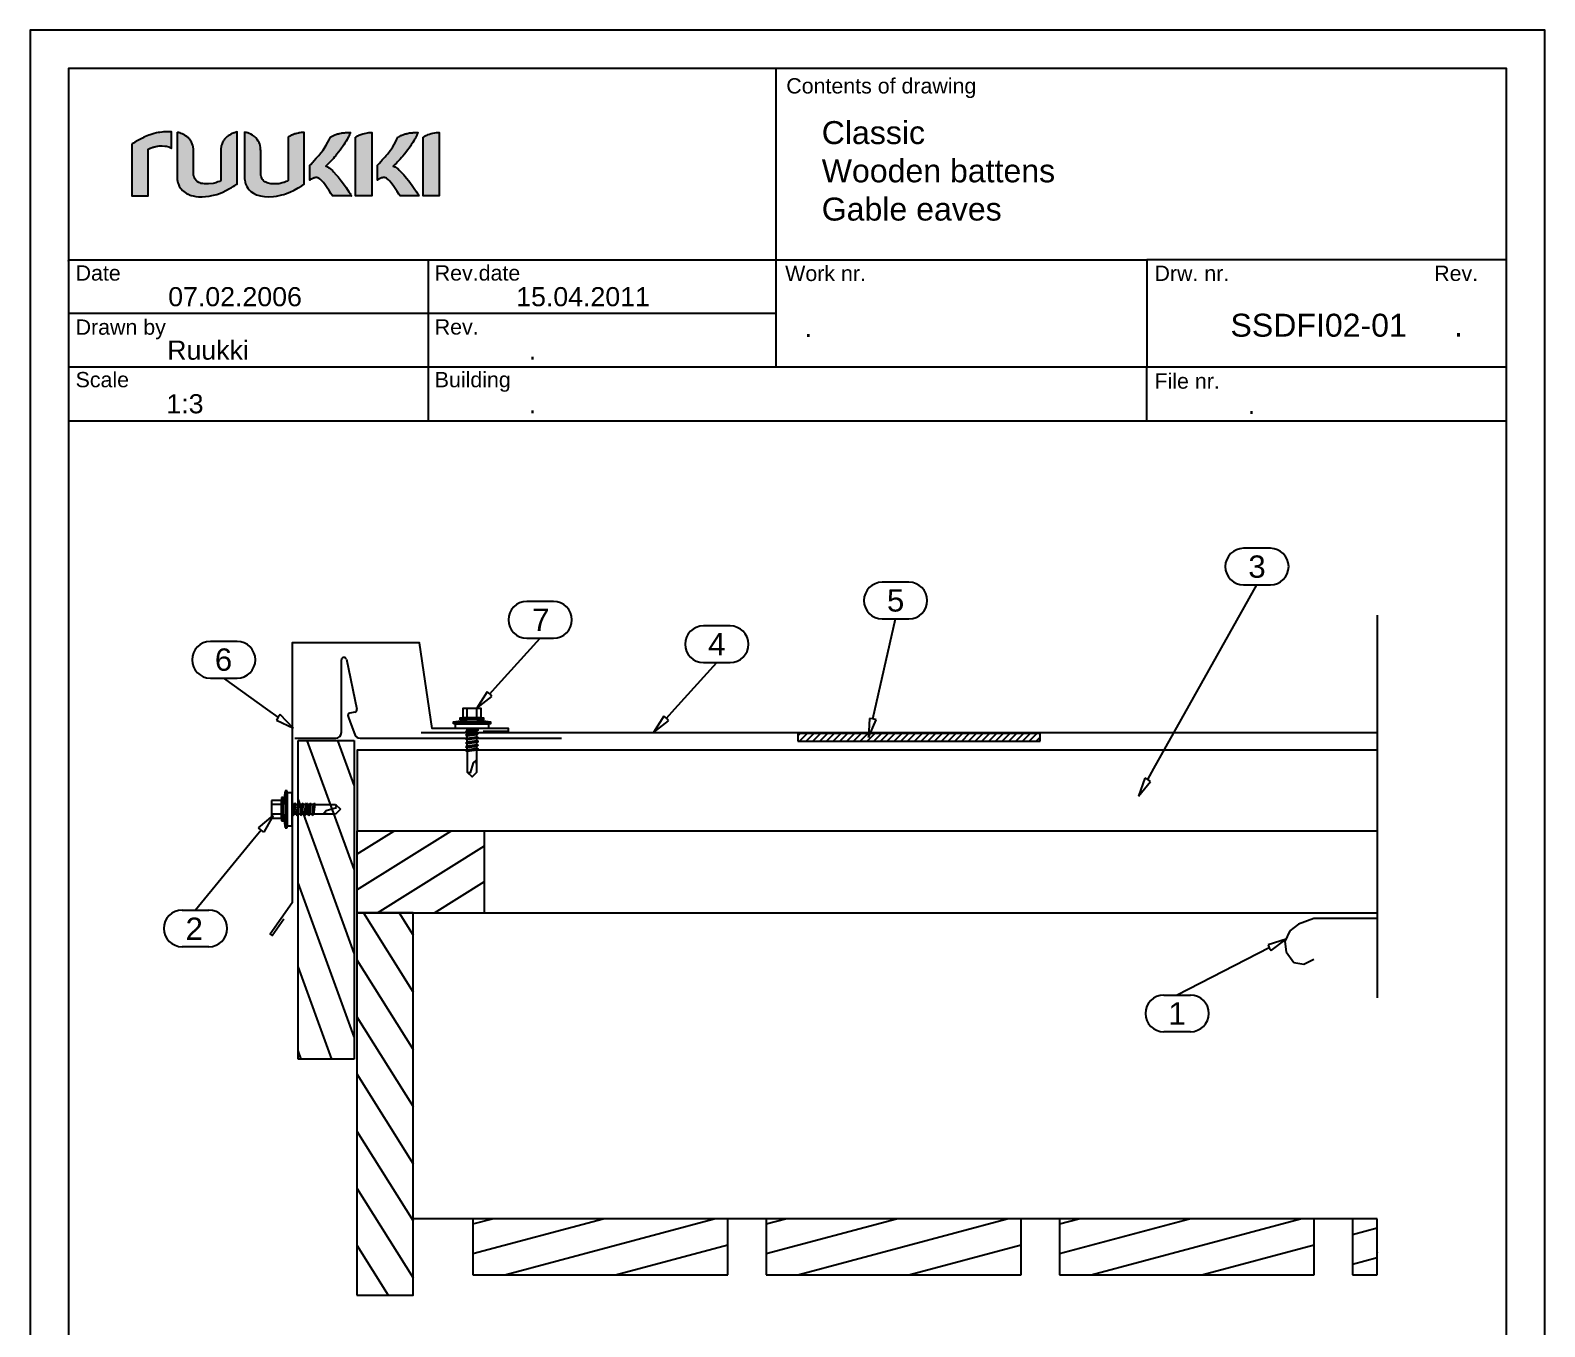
# Model space of a CAD drawing. Extents: x 2509 to 12199, y -2580 to 855.
# Drawn here: x 3232 to 3826, y -509 to 0 of the extents above; entities that cross this region are included whole.
import ezdxf
from ezdxf.enums import TextEntityAlignment as Align

# ---------------------------------------------------------------- set-up
doc = ezdxf.new("R2010")
doc.units = 0
doc.header["$LTSCALE"] = 50
doc.header["$PDSIZE"] = 50
doc.linetypes.add('PKL', pattern=[7, 3, -2, 0, -2])
doc.layers.get('0').update_dxf_attribs({"color": 1, "linetype": 'CONTINUOUS', "plot": 0})
for name, color, linetype in [('CLASSIC', 7, 'CONTINUOUS'), ('DET_RAAMIT', 7, 'CONTINUOUS'), ('RUUKKI', 7, 'CONTINUOUS')]:
    doc.layers.add(name, color=color, linetype=linetype)
doc.styles.add('arial', font='ARIAL.TTF')

# ---------------------------------------------------------------- blocks, each defined once
blk = doc.blocks.new('A$C1F965381')
at = {"layer": 'RUUKKI', "color": 7}
for p, q in [((-6.25, 39.48), (-6.25, 63.94)), ((-4.32, 64.14), (-0.26, 44.56)), ((-3.63, 41.73), (-2.81, 39.48)), ((-1.01, 43.41), (-2.91, 43.02)), ((-6.25, 35.41), (-6.25, 39.48)), ((-2.81, 39.48), (-1.05, 34.64)), ((-24.55, 33.18), (-8.48, 33.18)), ((1.05, 33.18), (80.05, 33.18))]:
    blk.add_line(p, q, dxfattribs=at)
at = {"layer": 'RUUKKI', "color": 1}
blk.add_line((-25, 37.07), (-30.24, 42.44), dxfattribs=at)
at = {"layer": 'RUUKKI', "color": 7}
for centre, radius, start, end in [((-5.27, 63.94), 0.971, 11.7258, 180), ((-2.71, 42.07), 0.971, 101.81119, 200), ((-1.21, 44.36), 0.971, 281.81119, 11.7258), ((-8.48, 35.41), 2.23, 270, 0), ((1.05, 35.41), 2.23, 200, 270)]:
    blk.add_arc(centre, radius, start, end, dxfattribs=at)
blk = doc.blocks.new('A$C703A3AD1')
at = {"layer": 'RUUKKI', "color": 1}
for p, q in [((-227.22, -47.34), (-226.3, -46.42)), ((-132.22, -46.42), (-227.22, -46.42)), ((-227.22, -46.42), (-227.22, -49.42)), ((-226.65, -49.42), (-223.65, -46.42)), ((-224, -49.42), (-221, -46.42)), ((-221.35, -49.42), (-218.35, -46.42)), ((-218.7, -49.42), (-215.7, -46.42)), ((-216.04, -49.42), (-213.04, -46.42)), ((-213.39, -49.42), (-210.39, -46.42)), ((-210.74, -49.42), (-207.74, -46.42)), ((-208.09, -49.42), (-205.09, -46.42)), ((-205.44, -49.42), (-202.44, -46.42)), ((-202.79, -49.42), (-199.79, -46.42)), ((-200.13, -49.42), (-197.13, -46.42)), ((-197.48, -49.42), (-194.48, -46.42)), ((-194.83, -49.42), (-191.83, -46.42)), ((-192.18, -49.42), (-189.18, -46.42)), ((-189.53, -49.42), (-186.53, -46.42)), ((-186.88, -49.42), (-183.88, -46.42)), ((-184.22, -49.42), (-181.22, -46.42)), ((-181.57, -49.42), (-178.57, -46.42)), ((-178.92, -49.42), (-175.92, -46.42)), ((-176.27, -49.42), (-173.27, -46.42)), ((-173.62, -49.42), (-170.62, -46.42)), ((-170.97, -49.42), (-167.97, -46.42)), ((-168.31, -49.42), (-165.31, -46.42)), ((-165.66, -49.42), (-162.66, -46.42)), ((-163.01, -49.42), (-160.01, -46.42)), ((-160.36, -49.42), (-157.36, -46.42)), ((-157.71, -49.42), (-154.71, -46.42)), ((-155.06, -49.42), (-152.06, -46.42)), ((-152.4, -49.42), (-149.4, -46.42)), ((-149.75, -49.42), (-146.75, -46.42)), ((-147.1, -49.42), (-144.1, -46.42)), ((-144.45, -49.42), (-141.45, -46.42)), ((-141.8, -49.42), (-138.8, -46.42)), ((-139.15, -49.42), (-136.15, -46.42)), ((-136.49, -49.42), (-133.49, -46.42)), ((-132.22, -49.42), (-132.22, -46.42)), ((-227.22, -49.42), (-132.22, -49.42)), ((-133.84, -49.42), (-132.22, -47.8))]:
    blk.add_line(p, q, dxfattribs=at)
blk = doc.blocks.new('A$C74763AD8')
at = {"layer": 'RUUKKI', "color": 2}
for p, q in [((-115, 0), (-115, -22)), ((-15, 0), (-115, 0)), ((-15, -22), (-15, 0)), ((-115, -22), (-15, -22))]:
    blk.add_line(p, q, dxfattribs=at)
at = {"layer": 'RUUKKI', "color": 1}
for p, q in [((-115, -2.04), (-107.38, 0)), ((-115, -13.69), (-63.92, 0)), ((-102.56, -22), (-20.45, 0)), ((-59.09, -22), (-15, -10.19)), ((-15.62, -22), (-15, -21.83))]:
    blk.add_line(p, q, dxfattribs=at)
blk = doc.blocks.new('A$C458330FE')
at = {"color": 2}
blk.add_lwpolyline([(0, 0), (22, 0), (22, 150), (0, 150)], close=True, dxfattribs=at)
at = {"layer": 'CLASSIC', "color": 1}
for p, q in [((2.52, 150), (22, 118.82)), ((16.52, 150), (22, 141.23)), ((0, 131.62), (22, 96.41)), ((0, 109.21), (22, 74)), ((0, 86.8), (22, 51.6)), ((0, 64.39), (22, 29.19)), ((0, 41.98), (22, 6.78)), ((0, 19.58), (12.23, 0))]:
    blk.add_line(p, q, dxfattribs=at)
blk = doc.blocks.new('A$C25D55FEC')
at = {"color": 2}
blk.add_lwpolyline([(0, 0), (50, 0), (50, 32), (0, 32)], close=True, dxfattribs=at)
at = {"layer": 'CLASSIC', "color": 1}
for p, q in [((0, 23), (14.41, 32)), ((0, 8.99), (36.82, 32)), ((8.02, 0), (50, 26.23)), ((30.42, 0), (50, 12.23))]:
    blk.add_line(p, q, dxfattribs=at)
blk = doc.blocks.new('A$C7DE65E6B')
at = {"layer": 'RUUKKI', "color": 2}
for p, q in [((9.7, 22), (0, 22)), ((0, 22), (0, 0)), ((0, 0), (9.7, 0))]:
    blk.add_line(p, q, dxfattribs=at)
at = {"layer": 'RUUKKI', "color": 1}
for p, q in [((0, 15.83), (9.7, 18.43)), ((0, 4.19), (9.7, 6.79))]:
    blk.add_line(p, q, dxfattribs=at)
blk = doc.blocks.new('A$C10123917')
at = {"layer": 'RUUKKI', "color": 2}
for p, q in [((-23.09, 130), (-23.09, 255)), ((-23.09, 255), (-1.09, 255)), ((-1.09, 255), (-1.09, 130)), ((-1.09, 130), (-23.09, 130))]:
    blk.add_line(p, q, dxfattribs=at)
at = {"layer": 'RUUKKI', "color": 1}
for p, q in [((-1.09, 204.49), (-19.48, 255)), ((-1.09, 237.38), (-7.51, 255)), ((-1.09, 171.59), (-23.09, 232.04)), ((-1.09, 138.7), (-23.09, 199.14)), ((-9.9, 130), (-23.09, 166.25)), ((-21.87, 130), (-23.09, 133.36))]:
    blk.add_line(p, q, dxfattribs=at)
blk = doc.blocks.new('A$C0F3174F2')
at = {"layer": 'RUUKKI', "color": 1}
for p, q in [((10.67, 27), (3.81, 27)), ((3.81, 27), (3.81, 23.19)), ((5.33, 23.19), (5.33, 27)), ((9.14, 23.19), (9.14, 27)), ((10.67, 23.19), (10.67, 27)), ((5.33, 22.43), (0, 21.67)), ((14.48, 21.67), (0, 21.67)), ((0, 21.67), (0, 20.9)), ((0, 20.9), (14.48, 20.9)), ((13.71, 20.9), (0.76, 20.9)), ((0.76, 20.9), (0.76, 19)), ((0.76, 19), (13.71, 19)), ((11.81, 23.19), (2.67, 23.19)), ((2.67, 23.19), (2.67, 22.43)), ((2.67, 22.43), (11.81, 22.43)), ((3.81, 23.19), (10.67, 23.19)), ((5.33, 18.85), (4.8, 18.54)), ((4.8, 18.54), (5.33, 18.09)), ((5.33, 18.85), (5.33, 19)), ((9.14, 18.31), (5.33, 18.85)), ((5.33, 17.32), (5.33, 18.09)), ((5.33, 18.09), (9.14, 17.55)), ((14.48, 21.67), (9.14, 22.43)), ((9.14, 18.31), (9.14, 19)), ((9.6, 17.86), (9.14, 18.31)), ((9.14, 17.55), (9.6, 17.86)), ((11.81, 22.43), (11.81, 23.19)), ((13.71, 19), (13.71, 20.9)), ((14.48, 20.9), (14.48, 21.67)), ((5.33, 17.32), (4.8, 17.02)), ((4.8, 17.02), (5.33, 16.56)), ((5.33, 15.8), (4.8, 15.5)), ((4.8, 15.5), (5.33, 15.04)), ((5.33, 14.28), (4.8, 13.97)), ((4.8, 13.97), (5.33, 13.51)), ((5.33, 12.75), (4.8, 12.45)), ((4.8, 12.45), (5.33, 11.99)), ((9.14, 16.79), (5.33, 17.32)), ((5.33, 15.8), (5.33, 16.56)), ((5.33, 16.56), (9.14, 16.03)), ((9.14, 15.27), (5.33, 15.8)), ((5.33, 14.28), (5.33, 15.04)), ((5.33, 15.04), (9.14, 14.5)), ((9.14, 13.74), (5.33, 14.28)), ((5.33, 12.75), (5.33, 13.51)), ((5.33, 13.51), (9.14, 12.98)), ((9.14, 12.22), (5.33, 12.75)), ((5.33, 11.23), (5.33, 11.99)), ((5.33, 11.99), (9.14, 11.46)), ((9.14, 16.79), (9.14, 17.55)), ((9.6, 16.33), (9.14, 16.79)), ((9.14, 16.03), (9.6, 16.33)), ((9.14, 15.27), (9.14, 16.03)), ((9.6, 14.81), (9.14, 15.27)), ((9.14, 14.5), (9.6, 14.81)), ((9.14, 13.74), (9.14, 14.5)), ((9.6, 13.29), (9.14, 13.74)), ((9.14, 12.98), (9.6, 13.29)), ((9.14, 12.22), (9.14, 12.98)), ((9.6, 11.76), (9.14, 12.22)), ((5.33, 11.23), (4.8, 10.92)), ((4.8, 10.92), (5.33, 10.47)), ((5.33, 11.23), (5.33, 11.35)), ((9.14, 10.7), (5.33, 11.23)), ((5.33, 10.47), (9.14, 9.93)), ((5.33, 1.9), (5.33, 10.47)), ((5.33, 4.57), (5.71, 6.48)), ((5.71, 6.48), (6.78, 5.56)), ((9.14, 11.46), (9.6, 11.76)), ((9.14, 10.7), (9.14, 11.46)), ((9.14, 10.82), (9.14, 10.7)), ((9.6, 10.24), (9.14, 10.7)), ((9.14, 9.93), (9.6, 10.24)), ((9.14, 9.93), (9.14, 1.9)), ((7.24, 0), (5.33, 1.9)), ((6.78, 5.56), (8, 1.6)), ((9.14, 1.9), (7.24, 0)), ((8, 1.6), (9.05, 1.81))]:
    blk.add_line(p, q, dxfattribs=at)
blk = doc.blocks.new('A$C711058EC')
at = {"layer": 'RUUKKI', "color": 2}
for p, q in [((-24.82, 0.5), (-30.96, -1.73)), ((0, 0.5), (-24.82, 0.5)), ((-34.34, -4.4), (-36.31, -8.49)), ((-30.96, -1.73), (-34.34, -4.4)), ((-36.31, -8.49), (-35.68, -12.58)), ((-35.68, -12.58), (-32.77, -16.74)), ((-32.77, -16.74), (-28.84, -17.45)), ((-28.84, -17.45), (-24.82, -15.41))]:
    blk.add_line(p, q, dxfattribs=at)
blk = doc.blocks.new('ruukki_dwg')
at = {"layer": 'RUUKKI'}
for points in [[(-27.9, 99.7), (-27.9, 57.3), (-14.6, 57.3), (-14.6, 95.4), (-14, 95.7), (-13.7, 95.9), (-13.4, 96), (-13.1, 96.2), (-12.8, 96.3), (-12.5, 96.4), (-12.1, 96.6), (-11.5, 96.8), (-11.1, 96.9), (-10.8, 97), (-10.4, 97.1), (-10.1, 97.2), (-9.8, 97.3), (-9.1, 97.5), (-8.4, 97.6), (-7.4, 97.8), (-6.7, 97.9), (-5.8, 98.1), (-4.9, 98.1), (-3.3, 98.1), (-1.1, 98), (0.3, 97.8), (2.3, 97.3), (3.8, 96.6), (4.2, 96.4), (4.3, 96.4), (4.4, 96.4), (4.4, 96.4), (4.4, 109.6), (4.2, 109.7), (3.9, 109.7), (3.7, 109.7), (2.4, 109.7), (1.3, 109.7), (0.1, 109.7), (-1, 109.6), (-2.1, 109.5), (-3.6, 109.4), (-5.1, 109.2), (-6.5, 109), (-7.8, 108.8), (-9.9, 108.3), (-11.5, 107.8), (-13, 107.3), (-14.2, 106.9), (-15.4, 106.4), (-16.9, 105.7), (-18.1, 105.2), (-19.4, 104.5), (-23, 102.6), (-25.5, 101.1), (-26.5, 100.5), (-27.3, 100), (-27.6, 99.9), (-27.9, 99.7)], [(9.1, 109.3), (9.1, 72.2), (9.1, 70.8), (9.3, 69.4), (9.6, 68.1), (10, 66.9), (10.3, 66.1), (10.7, 65.4), (11.1, 64.6), (11.8, 63.6), (12.3, 63), (13.4, 61.8), (14.3, 61), (15.6, 60.1), (16.6, 59.4), (18.1, 58.7), (18.9, 58.3), (20.4, 57.8), (22.1, 57.3), (24.2, 56.9), (26.3, 56.7), (29.3, 56.7), (32, 56.9), (35, 57.2), (37.3, 57.6), (41.4, 58.6), (45.8, 60.2), (49.1, 61.9), (51.7, 63.3), (53, 64), (54.8, 65.1), (56, 65.8), (56.9, 66.4), (57.6, 66.9), (57.8, 67), (57.8, 88.2), (57.8, 109.5), (57.1, 109.3), (56.5, 109.1), (55.8, 108.9), (55.5, 108.8), (54.8, 108.6), (53.9, 108.2), (52.7, 107.7), (51.6, 107), (50.5, 106.3), (49.9, 105.9), (49.2, 105.2), (48.7, 104.8), (48.1, 104.1), (47.6, 103.6), (47.2, 103.1), (46.9, 102.5), (46.5, 102), (46.3, 101.7), (45.9, 100.8), (45.3, 99.2), (45, 98.2), (44.8, 97.1), (44.6, 96), (44.6, 95.3), (44.6, 94.5), (44.6, 69.8), (43.4, 69.2), (42.1, 68.7), (40.4, 68.1), (38.4, 67.6), (34.6, 67.1), (33.3, 67.1), (31.3, 67.2), (29.8, 67.4), (28.7, 67.6), (27.7, 67.9), (26.7, 68.3), (25.4, 69), (24.6, 69.8), (23.7, 70.9), (23.2, 71.7), (22.8, 72.7), (22.5, 73.7), (22.4, 74.3), (22.3, 74.9), (22.3, 75.6), (22.3, 76.2), (22.3, 76.6), (22.3, 94.3), (22.2, 95.5), (22, 97.3), (21.7, 98.4), (21.3, 99.7), (20.6, 101.2), (19.6, 102.9), (19, 103.7), (18.6, 104.1), (17.9, 104.9), (16.9, 105.7), (16.4, 106.1), (15.3, 106.8), (14.1, 107.5), (13.2, 107.9), (12.3, 108.3), (11.4, 108.7), (10.7, 108.9), (10.1, 109.1), (9.7, 109.1), (9.4, 109.2), (9.1, 109.3)], [(64, 109.5), (64, 72.2), (64, 71.3), (64.1, 70.3), (64.4, 68.5), (64.8, 67.3), (65.2, 66.1), (65.8, 65), (66.7, 63.6), (67.7, 62.4), (69.2, 61), (71.2, 59.6), (73.8, 58.3), (77, 57.3), (80.3, 56.8), (83.6, 56.7), (87.5, 56.9), (89.9, 57.2), (92.2, 57.6), (94.3, 58.1), (95.9, 58.5), (97.4, 59), (101, 60.4), (104.3, 62), (107.6, 63.8), (110.6, 65.7), (112.6, 67), (112.6, 109.2), (112.2, 109.2), (111.7, 109.1), (111.2, 109.1), (110.8, 109.1), (110.1, 109), (109.1, 108.8), (108.6, 108.7), (108.1, 108.6), (106.5, 108.2), (105.8, 108.1), (105.1, 107.9), (104.5, 107.7), (104.2, 107.6), (104, 107.5), (103.4, 107.3), (103.1, 107.2), (102.6, 107), (102.2, 106.8), (101.7, 106.6), (100.8, 106.1), (100.3, 105.8), (100, 105.6), (99.7, 105.5), (99.5, 105.3), (99.5, 69.8), (98.9, 69.5), (98, 69.1), (97.3, 68.8), (96.3, 68.4), (95.6, 68.2), (94.6, 67.9), (92.9, 67.5), (91.9, 67.3), (90.7, 67.2), (89.8, 67.1), (88.5, 67.1), (87.2, 67.1), (86.2, 67.2), (85.3, 67.3), (84.4, 67.4), (83.3, 67.7), (82.3, 68), (81.2, 68.5), (80.5, 68.9), (79.8, 69.4), (79.5, 69.7), (78.8, 70.4), (78.4, 71), (78, 71.9), (77.7, 72.6), (77.5, 73.2), (77.3, 74.3), (77.2, 75.2), (77.2, 76.2), (77.2, 76.5), (77.2, 94.5), (77.1, 95.3), (77, 96.8), (76.6, 98.5), (76.3, 99.5), (75.8, 100.8), (75.2, 102), (74.3, 103.3), (73.2, 104.6), (72, 105.7), (70.5, 106.8), (69, 107.7), (67.8, 108.2), (66.6, 108.7), (66, 108.9), (65.3, 109.1), (64.3, 109.4), (64, 109.5)], [(117.3, 82.4), (118, 83.1), (119.1, 84.2), (119.7, 84.9), (120.6, 85.9), (122.5, 88), (124.5, 90.3), (126.3, 92.5), (128, 94.7), (130.5, 98.7), (132, 101.2), (132.9, 103), (133.5, 104.2), (134, 105.3), (134.3, 105.5), (134.8, 105.8), (135.3, 106), (135.9, 106.4), (136.4, 106.6), (137, 106.8), (137.6, 107.1), (138.3, 107.4), (138.7, 107.5), (139, 107.6), (139.5, 107.7), (139.9, 107.9), (140.3, 108), (140.8, 108.1), (141.2, 108.2), (141.7, 108.3), (142.7, 108.5), (143.4, 108.7), (144.2, 108.8), (144.9, 108.8), (145.6, 108.9), (146.3, 109), (148.5, 109.1), (149.8, 109.2), (150.1, 109.2), (150.3, 109.2), (150.3, 109), (150.2, 108.8), (150, 108.3), (149.6, 107.4), (149.3, 106.7), (149, 106), (148.8, 105.7), (147.6, 103.4), (146.8, 101.9), (145.8, 100.3), (145, 99), (143.9, 97.4), (143.1, 96.4), (141.9, 94.7), (139.2, 91.3), (138.1, 89.9), (137.4, 89.1), (136.4, 87.9), (134.3, 85.6), (133.2, 84.5), (132.2, 83.5), (130.8, 82.1), (130.2, 81.6), (130.6, 81.5), (131.4, 81.2), (131.7, 81), (132.4, 80.6), (133.4, 79.9), (134.2, 79.3), (134.4, 79.1), (135.6, 78), (136.6, 76.9), (138.7, 74.6), (140.3, 72.8), (142.9, 69.7), (144.8, 67.1), (146.8, 64.2), (149.1, 60.8), (149.4, 60.4), (150, 59.3), (150.4, 58.6), (150.9, 57.8), (151, 57.5), (151.1, 57.3), (135.7, 57.3), (134.4, 59.4), (132.9, 61.8), (132, 63.2), (129.7, 66.4), (128.3, 68.2), (126.8, 69.9), (125.7, 71), (124.9, 71.6), (124.4, 71.9), (124.1, 72), (123.9, 72.1), (123.8, 72.2), (123.5, 72.2), (123.2, 72.3), (123, 72.3), (122.8, 72.3), (122.6, 72.3), (122.1, 72.3), (121.9, 72.3), (121.6, 72.2), (121.1, 72.1), (120.8, 72), (120.5, 72), (120.4, 71.9), (120.1, 71.8), (119.8, 71.7), (119.6, 71.6), (119.3, 71.5), (119, 71.3), (118.8, 71.2), (118.5, 71), (118.3, 70.9), (117.8, 70.6), (117.8, 70.6), (117.7, 70.5), (117.5, 70.5), (117.3, 70.3), (117.3, 82.4)], [(154.5, 105.3), (155, 105.6), (155.6, 106), (156.2, 106.3), (156.8, 106.6), (157.2, 106.8), (158.7, 107.4), (159.6, 107.7), (160.5, 108), (161.9, 108.3), (163.1, 108.6), (164.2, 108.8), (165.4, 109), (166.6, 109.1), (167.1, 109.1), (167.7, 109.2), (167.7, 57.3), (154.5, 57.3), (154.5, 105.3)], [(172.4, 82.4), (173.8, 83.9), (175.4, 85.6), (176.3, 86.7), (177.5, 88), (178.6, 89.1), (179.6, 90.3), (180.5, 91.4), (181.3, 92.5), (182.1, 93.5), (182.7, 94.3), (183.2, 95), (184.8, 97.4), (186, 99.3), (187, 101.2), (188.3, 103.6), (188.8, 104.8), (189.1, 105.3), (189.2, 105.4), (189.5, 105.6), (189.7, 105.7), (190, 105.9), (190.5, 106.2), (191.2, 106.5), (191.7, 106.7), (192.3, 107), (193, 107.2), (193.7, 107.5), (194.5, 107.7), (194.9, 107.9), (195.4, 108), (195.8, 108.1), (196.3, 108.2), (196.8, 108.3), (197.8, 108.5), (198.5, 108.7), (199.6, 108.8), (200.3, 108.9), (201, 108.9), (201.4, 109), (202.4, 109), (203.6, 109.1), (204, 109.1), (204.8, 109.2), (205.2, 109.2), (205.4, 109.2), (205.3, 109), (205.3, 109), (205.2, 108.8), (205.1, 108.5), (205, 108.3), (204.9, 108), (204.8, 107.7), (204.7, 107.4), (204.5, 107.1), (204.4, 106.7), (204.2, 106.4), (203.7, 105.3), (203.5, 104.9), (203.3, 104.5), (203.1, 104.1), (203, 103.9), (202.8, 103.6), (202.4, 102.8), (202, 102.2), (201.3, 101), (200, 99), (199.2, 97.8), (198.2, 96.4), (196.9, 94.7), (195.5, 92.8), (194.3, 91.3), (193.1, 89.9), (192.1, 88.7), (190.8, 87.2), (188.8, 85.1), (187.8, 84), (186.3, 82.6), (185.8, 82.1), (185.3, 81.6), (186, 81.4), (186.6, 81.1), (187, 81), (187.5, 80.6), (188, 80.2), (188.6, 79.8), (189.2, 79.3), (190.1, 78.4), (192.1, 76.5), (193.8, 74.6), (196.1, 71.9), (197.9, 69.7), (200.7, 65.8), (202.4, 63.5), (204.2, 60.8), (205.3, 58.9), (206.2, 57.3), (190.8, 57.3), (189.9, 58.8), (188.5, 61), (187.4, 62.7), (185.8, 65.1), (184.4, 66.9), (183.4, 68.2), (182.4, 69.3), (181.3, 70.4), (180.4, 71.3), (179.8, 71.8), (179.2, 72), (178.6, 72.2), (178, 72.3), (177.6, 72.3), (176.9, 72.3), (176.4, 72.2), (175.7, 72), (175.1, 71.8), (174.7, 71.6), (174.1, 71.3), (173.5, 71), (173.1, 70.8), (172.7, 70.5), (172.4, 70.4), (172.4, 70.3), (172.4, 82.4)], [(209.6, 105.3), (210.1, 105.6), (210.7, 106), (211.3, 106.3), (211.9, 106.6), (212.8, 107), (213.8, 107.4), (214.7, 107.7), (216.3, 108.2), (217.6, 108.5), (219.3, 108.8), (220.5, 109), (221.5, 109.1), (222.4, 109.1), (222.8, 109.2), (222.8, 57.3), (209.6, 57.3), (209.6, 105.3)]]:
    blk.add_lwpolyline(points, dxfattribs=at)
blk = doc.blocks.new('A$C07083118')
at = {"layer": 'RUUKKI', "color": 1}
for p, q in [((-6.78, 76.49), (-6.78, 80.3)), ((-2.97, 76.49), (-2.97, 80.3)), ((-12.11, 74.97), (-6.78, 75.73)), ((-6.78, 71.61), (-6.78, 72.3)), ((-2.97, 75.73), (2.36, 74.97)), ((-2.97, 72.15), (-2.97, 72.3)), ((-2.97, 70.62), (-2.97, 71.39)), ((-6.78, 70.09), (-6.78, 70.85)), ((-6.78, 68.57), (-6.78, 69.33)), ((-6.78, 67.04), (-6.78, 67.8)), ((-6.78, 65.52), (-6.78, 66.28)), ((-2.97, 69.1), (-2.97, 69.86)), ((-2.97, 67.58), (-2.97, 68.34)), ((-2.97, 66.05), (-2.97, 66.81)), ((-6.78, 64), (-6.78, 64.76)), ((-2.97, 64.53), (-2.97, 65.29))]:
    blk.add_line(p, q, dxfattribs=at)
for points in [[(-8.3, 76.49), (-8.3, 80.3), (-1.45, 80.3), (-1.45, 76.49)], [(-12.11, 74.2), (-12.11, 74.97), (2.36, 74.97), (2.36, 74.2)], [(-11.35, 72.3), (-11.35, 74.2), (1.6, 74.2), (1.6, 72.3)], [(-9.45, 75.73), (-9.45, 76.49), (-0.3, 76.49), (-0.3, 75.73)], [(-7.24, 71.16), (-6.78, 71.61), (-2.97, 72.15), (-2.44, 71.84), (-2.97, 71.39), (-6.78, 70.85)], [(-7.24, 69.63), (-6.78, 70.09), (-2.97, 70.62), (-2.44, 70.32), (-2.97, 69.86), (-6.78, 69.33)], [(-7.24, 68.11), (-6.78, 68.57), (-2.97, 69.1), (-2.44, 68.8), (-2.97, 68.34), (-6.78, 67.8)], [(-7.24, 66.59), (-6.78, 67.04), (-2.97, 67.58), (-2.44, 67.27), (-2.97, 66.81), (-6.78, 66.28)], [(-7.24, 65.06), (-6.78, 65.52), (-2.97, 66.05), (-2.44, 65.75), (-2.97, 65.29), (-6.78, 64.76)], [(-7.24, 63.54), (-6.78, 64), (-2.97, 64.53), (-2.44, 64.22), (-2.97, 63.77), (-6.78, 63.23)]]:
    blk.add_lwpolyline(points, close=True, dxfattribs=at)
for points in [[(-6.78, 64.12), (-6.78, 64)], [(-6.78, 63.23), (-6.78, 55.2), (-4.87, 53.3), (-2.97, 55.2), (-2.97, 63.77)], [(-2.97, 57.87), (-3.35, 59.78), (-4.42, 58.86), (-5.64, 54.9), (-6.68, 55.11)], [(-2.97, 64.53), (-2.97, 64.65)]]:
    blk.add_lwpolyline(points, dxfattribs=at)

msp = doc.modelspace()

# ---------------------------------------------------------------- hatches: boundary and pattern name
at = {"layer": 'RUUKKI'}
h = msp.add_hatch(color=256, dxfattribs=at)
h.paths.add_polyline_path([(3271.89, -44.61), (3271.89, -65), (3278.25, -65), (3278.25, -46.65), (3278.53, -46.5), (3278.68, -46.44), (3278.83, -46.37), (3278.99, -46.3), (3279.14, -46.24), (3279.3, -46.18), (3279.46, -46.11), (3279.77, -46), (3279.94, -45.94), (3280.1, -45.89), (3280.27, -45.84), (3280.43, -45.8), (3280.6, -45.75), (3280.93, -45.66), (3281.26, -45.59), (3281.74, -45.5), (3282.06, -45.45), (3282.51, -45.39), (3282.94, -45.36), (3283.69, -45.35), (3284.74, -45.41), (3285.42, -45.49), (3286.4, -45.74), (3287.14, -46.07), (3287.33, -46.19), (3287.38, -46.2), (3287.41, -46.2), (3287.42, -46.19), (3287.42, -39.83), (3287.3, -39.82), (3287.18, -39.8), (3287.06, -39.8), (3286.46, -39.8), (3285.9, -39.8), (3285.35, -39.81), (3284.82, -39.84), (3284.3, -39.87), (3283.56, -39.94), (3282.86, -40.02), (3282.18, -40.12), (3281.53, -40.25), (3280.52, -40.48), (3279.76, -40.7), (3279.02, -40.95), (3278.47, -41.15), (3277.89, -41.38), (3277.15, -41.7), (3276.61, -41.95), (3275.94, -42.29), (3274.23, -43.22), (3273.01, -43.92), (3272.52, -44.21), (3272.14, -44.44), (3272.02, -44.53)])
h.paths.add_polyline_path([(3289.66, -39.99), (3289.66, -57.81), (3289.68, -58.51), (3289.76, -59.16), (3289.91, -59.79), (3290.1, -60.39), (3290.25, -60.76), (3290.43, -61.12), (3290.62, -61.47), (3290.95, -61.95), (3291.19, -62.26), (3291.72, -62.82), (3292.15, -63.21), (3292.78, -63.67), (3293.28, -63.98), (3293.99, -64.33), (3294.36, -64.49), (3295.12, -64.76), (3295.9, -64.98), (3296.9, -65.16), (3297.92, -65.26), (3299.38, -65.26), (3300.69, -65.2), (3302.13, -65.04), (3303.23, -64.86), (3305.2, -64.35), (3307.29, -63.57), (3308.89, -62.8), (3310.14, -62.13), (3310.78, -61.76), (3311.63, -61.26), (3312.22, -60.88), (3312.64, -60.62), (3312.97, -60.39), (3313.07, -60.32), (3313.07, -50.12), (3313.07, -39.91), (3312.75, -39.99), (3312.44, -40.07), (3312.12, -40.17), (3311.97, -40.22), (3311.66, -40.33), (3311.21, -40.5), (3310.63, -40.78), (3310.08, -41.09), (3309.55, -41.44), (3309.3, -41.63), (3308.95, -41.94), (3308.72, -42.15), (3308.4, -42.49), (3308.19, -42.73), (3308, -42.98), (3307.83, -43.24), (3307.65, -43.5), (3307.58, -43.64), (3307.35, -44.07), (3307.06, -44.83), (3306.92, -45.32), (3306.82, -45.83), (3306.74, -46.36), (3306.72, -46.73), (3306.71, -47.1), (3306.71, -58.99), (3306.15, -59.27), (3305.52, -59.53), (3304.72, -59.8), (3303.74, -60.05), (3301.91, -60.29), (3301.28, -60.29), (3300.34, -60.24), (3299.62, -60.14), (3299.08, -60.04), (3298.59, -59.89), (3298.13, -59.71), (3297.53, -59.36), (3297.1, -59), (3296.67, -58.47), (3296.44, -58.06), (3296.25, -57.6), (3296.12, -57.09), (3296.07, -56.81), (3296.03, -56.52), (3296.01, -56.21), (3295.99, -55.89), (3295.99, -55.73), (3295.99, -47.19), (3295.97, -46.63), (3295.86, -45.75), (3295.74, -45.25), (3295.54, -44.61), (3295.22, -43.88), (3294.71, -43.06), (3294.42, -42.7), (3294.21, -42.46), (3293.89, -42.12), (3293.41, -41.72), (3293.16, -41.53), (3292.64, -41.17), (3292.09, -40.85), (3291.65, -40.64), (3291.21, -40.45), (3290.76, -40.29), (3290.44, -40.19), (3290.13, -40.1), (3289.97, -40.06), (3289.81, -40.02)])
h.paths.add_polyline_path([(3316.05, -39.91), (3316.05, -57.81), (3316.06, -58.28), (3316.1, -58.73), (3316.25, -59.59), (3316.43, -60.19), (3316.65, -60.76), (3316.92, -61.29), (3317.35, -61.95), (3317.85, -62.55), (3318.55, -63.21), (3319.51, -63.88), (3320.75, -64.49), (3322.3, -64.98), (3323.91, -65.23), (3325.5, -65.27), (3327.35, -65.18), (3328.54, -65.04), (3329.63, -64.86), (3330.65, -64.62), (3331.41, -64.41), (3332.15, -64.17), (3333.86, -63.5), (3335.46, -62.71), (3337.03, -61.86), (3338.47, -60.98), (3339.45, -60.32), (3339.45, -40.05), (3339.22, -40.06), (3339.01, -40.07), (3338.74, -40.09), (3338.59, -40.1), (3338.21, -40.15), (3337.77, -40.22), (3337.52, -40.27), (3337.26, -40.32), (3336.48, -40.49), (3336.16, -40.58), (3335.84, -40.66), (3335.55, -40.76), (3335.41, -40.8), (3335.28, -40.85), (3335.01, -40.94), (3334.88, -40.99), (3334.64, -41.08), (3334.42, -41.18), (3334.2, -41.28), (3333.74, -41.52), (3333.51, -41.66), (3333.36, -41.75), (3333.24, -41.83), (3333.12, -41.91), (3333.12, -58.99), (3332.84, -59.14), (3332.39, -59.34), (3332.08, -59.47), (3331.61, -59.65), (3331.28, -59.75), (3330.79, -59.89), (3329.98, -60.09), (3329.49, -60.17), (3328.88, -60.25), (3328.45, -60.29), (3327.84, -60.29), (3327.2, -60.27), (3326.74, -60.24), (3326.3, -60.19), (3325.88, -60.13), (3325.36, -60.01), (3324.87, -59.85), (3324.32, -59.61), (3324.02, -59.43), (3323.66, -59.16), (3323.5, -59.01), (3323.2, -58.67), (3323, -58.38), (3322.79, -57.97), (3322.65, -57.61), (3322.58, -57.36), (3322.47, -56.83), (3322.42, -56.39), (3322.4, -55.91), (3322.4, -55.75), (3322.4, -47.1), (3322.38, -46.73), (3322.32, -46.01), (3322.14, -45.16), (3322, -44.68), (3321.76, -44.07), (3321.46, -43.5), (3321.02, -42.86), (3320.51, -42.26), (3319.93, -41.73), (3319.17, -41.18), (3318.49, -40.78), (3317.91, -40.5), (3317.31, -40.27), (3317, -40.17), (3316.69, -40.07), (3316.21, -39.95)])
h.paths.add_polyline_path([(3341.7, -52.92), (3342.02, -52.61), (3342.54, -52.05), (3342.84, -51.73), (3343.29, -51.23), (3344.18, -50.25), (3345.16, -49.12), (3346.01, -48.07), (3346.83, -46.99), (3348.06, -45.1), (3348.75, -43.87), (3349.21, -43), (3349.48, -42.44), (3349.74, -41.91), (3349.88, -41.81), (3350.09, -41.68), (3350.33, -41.55), (3350.63, -41.39), (3350.87, -41.28), (3351.15, -41.17), (3351.45, -41.04), (3351.79, -40.92), (3351.97, -40.86), (3352.14, -40.8), (3352.34, -40.74), (3352.54, -40.68), (3352.76, -40.62), (3352.98, -40.56), (3353.2, -40.51), (3353.43, -40.45), (3353.92, -40.36), (3354.26, -40.3), (3354.61, -40.25), (3354.95, -40.21), (3355.3, -40.17), (3355.64, -40.15), (3356.7, -40.08), (3357.31, -40.06), (3357.46, -40.05), (3357.57, -40.05), (3357.54, -40.15), (3357.51, -40.25), (3357.41, -40.48), (3357.23, -40.91), (3357.08, -41.23), (3356.92, -41.57), (3356.84, -41.74), (3356.28, -42.83), (3355.88, -43.53), (3355.42, -44.3), (3354.99, -44.96), (3354.49, -45.69), (3354.11, -46.21), (3353.52, -47.01), (3352.23, -48.66), (3351.7, -49.31), (3351.36, -49.71), (3350.87, -50.27), (3349.86, -51.37), (3349.34, -51.9), (3348.87, -52.37), (3348.17, -53.05), (3347.91, -53.3), (3348.07, -53.34), (3348.47, -53.5), (3348.64, -53.58), (3348.97, -53.78), (3349.42, -54.1), (3349.81, -54.43), (3349.91, -54.52), (3350.47, -55.05), (3350.97, -55.56), (3352, -56.65), (3352.76, -57.53), (3353.98, -59.05), (3354.91, -60.3), (3355.88, -61.66), (3356.99, -63.32), (3357.12, -63.52), (3357.43, -64.04), (3357.61, -64.35), (3357.83, -64.76), (3357.89, -64.88), (3357.95, -65), (3350.54, -65), (3349.91, -63.96), (3349.19, -62.82), (3348.76, -62.16), (3347.66, -60.59), (3347, -59.76), (3346.27, -58.96), (3345.73, -58.43), (3345.36, -58.11), (3345.1, -57.95), (3344.98, -57.9), (3344.86, -57.86), (3344.81, -57.84), (3344.68, -57.82), (3344.55, -57.8), (3344.42, -57.78), (3344.36, -57.78), (3344.22, -57.78), (3344.02, -57.79), (3343.89, -57.8), (3343.77, -57.82), (3343.51, -57.87), (3343.38, -57.9), (3343.24, -57.94), (3343.17, -57.97), (3343.03, -58.02), (3342.89, -58.08), (3342.81, -58.12), (3342.67, -58.18), (3342.53, -58.25), (3342.4, -58.32), (3342.27, -58.39), (3342.16, -58.46), (3341.95, -58.58), (3341.86, -58.63), (3341.8, -58.66), (3341.7, -58.73)])
h.paths.add_polyline_path([(3359.58, -41.91), (3359.83, -41.75), (3360.12, -41.57), (3360.38, -41.43), (3360.67, -41.28), (3360.88, -41.18), (3361.61, -40.89), (3362.02, -40.76), (3362.47, -40.62), (3363.12, -40.45), (3363.72, -40.32), (3364.22, -40.23), (3364.82, -40.14), (3365.42, -40.09), (3365.64, -40.07), (3365.93, -40.05), (3365.93, -65), (3359.58, -65)])
h.paths.add_polyline_path([(3368.18, -52.92), (3368.87, -52.21), (3369.61, -51.4), (3370.08, -50.88), (3370.65, -50.25), (3371.15, -49.68), (3371.63, -49.12), (3372.07, -48.58), (3372.48, -48.07), (3372.84, -47.6), (3373.15, -47.19), (3373.4, -46.84), (3374.15, -45.73), (3374.71, -44.79), (3375.22, -43.87), (3375.82, -42.72), (3376.09, -42.17), (3376.22, -41.91), (3376.27, -41.87), (3376.43, -41.76), (3376.49, -41.72), (3376.63, -41.64), (3376.89, -41.5), (3377.23, -41.34), (3377.48, -41.23), (3377.77, -41.11), (3378.09, -40.98), (3378.44, -40.86), (3378.82, -40.74), (3379.02, -40.68), (3379.23, -40.62), (3379.44, -40.56), (3379.67, -40.51), (3379.91, -40.45), (3380.39, -40.36), (3380.73, -40.3), (3381.25, -40.23), (3381.6, -40.19), (3381.94, -40.16), (3382.11, -40.15), (3382.6, -40.11), (3383.17, -40.08), (3383.4, -40.07), (3383.78, -40.06), (3383.94, -40.05), (3384.05, -40.05), (3384.01, -40.15), (3383.98, -40.25), (3383.93, -40.36), (3383.88, -40.48), (3383.82, -40.62), (3383.76, -40.75), (3383.7, -40.91), (3383.63, -41.06), (3383.55, -41.23), (3383.47, -41.39), (3383.22, -41.92), (3383.13, -42.1), (3383.04, -42.28), (3382.96, -42.46), (3382.89, -42.58), (3382.82, -42.71), (3382.6, -43.1), (3382.43, -43.39), (3382.08, -43.99), (3381.46, -44.96), (3381.09, -45.51), (3380.58, -46.21), (3379.99, -47.01), (3379.28, -47.94), (3378.7, -48.66), (3378.16, -49.31), (3377.66, -49.9), (3377.04, -50.61), (3376.07, -51.63), (3375.57, -52.14), (3374.89, -52.8), (3374.64, -53.05), (3374.38, -53.3), (3374.7, -53.39), (3375.02, -53.54), (3375.19, -53.62), (3375.44, -53.78), (3375.7, -53.96), (3375.98, -54.18), (3376.27, -54.43), (3376.71, -54.82), (3377.66, -55.78), (3378.47, -56.65), (3379.6, -57.97), (3380.45, -59.05), (3381.81, -60.9), (3382.6, -62.03), (3383.46, -63.32), (3384, -64.2), (3384.43, -65), (3377.01, -65), (3376.59, -64.29), (3375.92, -63.22), (3375.38, -62.39), (3374.61, -61.26), (3373.96, -60.38), (3373.47, -59.76), (3373, -59.22), (3372.47, -58.68), (3372.04, -58.28), (3371.73, -58.03), (3371.45, -57.9), (3371.15, -57.82), (3370.89, -57.78), (3370.69, -57.78), (3370.36, -57.8), (3370.11, -57.84), (3369.79, -57.92), (3369.5, -58.02), (3369.28, -58.12), (3369, -58.25), (3368.74, -58.39), (3368.51, -58.52), (3368.34, -58.63), (3368.2, -58.71), (3368.18, -58.73)])
h.paths.add_polyline_path([(3386.09, -41.91), (3386.33, -41.75), (3386.62, -41.57), (3386.89, -41.43), (3387.18, -41.28), (3387.61, -41.08), (3388.11, -40.89), (3388.53, -40.76), (3389.29, -40.54), (3389.92, -40.39), (3390.73, -40.23), (3391.33, -40.14), (3391.8, -40.1), (3392.25, -40.07), (3392.43, -40.05), (3392.43, -65), (3386.09, -65)])

# ---------------------------------------------------------------- linework, layer by layer
at = {"layer": 'RUUKKI', "color": 2}
for p, q in [((3247, -90), (3670, -90)), ((3388, -90), (3388, -153.24)), ((3524.5, -132), (3524.5, -90)), ((3247, -111), (3524.5, -111)), ((3247, -132), (3670, -132)), ((3247, -153.24), (3811, -153.24)), ((3760.33, -466.18), (3750.63, -466.18)), ((3760.33, -488.18), (3760.33, -466.18))]:
    msp.add_line(p, q, dxfattribs=at)
at = {"layer": 'RUUKKI', "color": 1}
for p, q in [((3718.4, -203.19), (3707.9, -203.19)), ((3672.74, -289.51), (3713.15, -217.55)), ((3707.9, -217.55), (3713.15, -217.55)), ((3713.15, -217.55), (3718.4, -217.55)), ((3437.22, -224.07), (3426.72, -224.07)), ((3506.51, -233.64), (3496.01, -233.64)), ((3313.13, -239.74), (3302.63, -239.74)), ((3415.54, -256.61), (3431.97, -238.43)), ((3426.72, -238.43), (3431.97, -238.43)), ((3431.97, -238.43), (3437.22, -238.43)), ((3484.83, -266.17), (3501.26, -248)), ((3496.01, -248), (3501.26, -248)), ((3501.26, -248), (3506.51, -248)), ((3302.63, -254.11), (3307.88, -254.11)), ((3325.14, -266.51), (3307.88, -254.11)), ((3307.88, -254.11), (3313.13, -254.11)), ((3411.15, -259.53), (3407.16, -265.88)), ((3407.16, -265.88), (3413.08, -261.27)), ((3412.19, -260.31), (3411.15, -259.53)), ((3412.19, -260.31), (3415.54, -256.61)), ((3413.08, -261.27), (3412.19, -260.31)), ((3329.2, -269.43), (3325.14, -266.51)), ((3481.48, -269.88), (3484.83, -266.17)), ((3329.2, -269.43), (3328.53, -270.55)), ((3328.53, -270.55), (3335.29, -273.8)), ((3330.05, -268.44), (3329.2, -269.43)), ((3480.44, -269.09), (3476.45, -275.44)), ((3476.45, -275.44), (3482.37, -270.84)), ((3481.48, -269.88), (3480.44, -269.09)), ((3482.37, -270.84), (3481.48, -269.88)), ((3670.3, -293.87), (3672.74, -289.51)), ((3669.1, -293.33), (3666.62, -300.41)), ((3666.62, -300.41), (3671.38, -294.61)), ((3670.3, -293.87), (3669.1, -293.33)), ((3671.38, -294.61), (3670.3, -293.87)), ((3321.57, -312.87), (3327.26, -307.98)), ((3327.26, -307.98), (3323.58, -314.52)), ((3322.5, -313.78), (3319.33, -317.65)), ((3322.5, -313.78), (3321.57, -312.87)), ((3323.58, -314.52), (3322.5, -313.78)), ((3319.33, -317.65), (3296.83, -345.11)), ((3291.58, -345.11), (3296.83, -345.11)), ((3296.83, -345.11), (3302.08, -345.11)), ((3302.08, -359.47), (3291.58, -359.47)), ((3717.98, -359.88), (3681.81, -378.45)), ((3724.65, -356.45), (3717.49, -358.67)), ((3717.49, -358.67), (3717.98, -359.88)), ((3717.98, -359.88), (3718.68, -360.99)), ((3718.68, -360.99), (3724.65, -356.45)), ((3676.56, -378.45), (3681.81, -378.45)), ((3681.81, -378.45), (3687.06, -378.45)), ((3687.06, -392.82), (3676.56, -392.82))]:
    msp.add_line(p, q, dxfattribs=at)
at = {"layer": 'RUUKKI', "color": 1, "linetype": 'Continuous'}
for p, q in [((3576.66, -216.51), (3566.16, -216.51)), ((3562.5, -270.08), (3571.41, -230.87)), ((3566.16, -230.87), (3571.41, -230.87)), ((3571.41, -230.87), (3576.66, -230.87)), ((3561.21, -269.9), (3560.84, -277.39)), ((3560.84, -277.39), (3563.74, -270.48)), ((3562.5, -270.08), (3561.21, -269.9)), ((3563.74, -270.48), (3562.5, -270.08))]:
    msp.add_line(p, q, dxfattribs=at)
at = {"layer": 'RUUKKI', "color": 1, "linetype": 'PKL'}
msp.add_line((3760.33, -229.46), (3760.33, -499.97), dxfattribs=at)
msp.add_line((3760.33, -229.46), (3760.33, -499.97), dxfattribs=at)
at = {"layer": 'RUUKKI', "color": 7}
msp.add_line((3385.27, -275.44), (3760.33, -275.44), dxfattribs=at)
at = {"layer": 'RUUKKI', "color": 5}
msp.add_line((3382.13, -439.14), (3382.13, -422.53), dxfattribs=at)
at = {"layer": 'RUUKKI', "color": 2}
for points in [[(3232, -855), (3826, -855), (3826, 0), (3232, 0)], [(3247, -840), (3811, -840), (3811, -15), (3247, -15)], [(3670, -90), (3670, -132), (3811, -132), (3811, -90)]]:
    msp.add_lwpolyline(points, close=True, dxfattribs=at)
for points in [[(3524.5, -90), (3524.5, -15)], [(3670, -153.24), (3670, -132.02)]]:
    msp.add_lwpolyline(points, dxfattribs=at)
at = {"layer": 'RUUKKI', "color": 3}
msp.add_lwpolyline([(3409.63, -274.88), (3419.63, -274.88), (3419.63, -273.88), (3389.63, -273.88), (3384.67, -240.24), (3334.67, -240.24), (3334.67, -342.24), (3326.06, -354.53), (3326.88, -355.1), (3331.47, -348.55)], dxfattribs=at)
at = {"layer": 'RUUKKI', "color": 5}
for points in [[(3760.33, -314.18), (3360.29, -314.18), (3360.29, -282.18), (3760.33, -282.18)], [(3760.33, -466.18), (3382.13, -466.18), (3382.13, -346.18), (3760.33, -346.18)]]:
    msp.add_lwpolyline(points, dxfattribs=at)
at = {"layer": 'RUUKKI', "color": 1}
for centre, start, end in [((3707.9, -210.37), 90, 270), ((3718.4, -210.37), 270, 90), ((3426.72, -231.25), 90, 270), ((3437.22, -231.25), 270, 90), ((3496.01, -240.82), 90, 270), ((3506.51, -240.82), 270, 90), ((3302.63, -246.93), 90, 270), ((3313.13, -246.93), 270, 90), ((3291.58, -352.29), 90, 270), ((3302.08, -352.29), 270, 90), ((3676.56, -385.64), 90, 270), ((3687.06, -385.64), 270, 90)]:
    msp.add_arc(centre, 7.18, start, end, dxfattribs=at)
at = {"layer": 'RUUKKI', "color": 1, "linetype": 'Continuous'}
for centre, start, end in [((3566.16, -223.69), 90, 270), ((3576.66, -223.69), 270, 90)]:
    msp.add_arc(centre, 7.18, start, end, dxfattribs=at)
at = {"layer": 'RUUKKI', "color": 2}
msp.add_point((3247, -90.38), dxfattribs=at)
msp.add_point((3247, -90.38), dxfattribs=at)

# ---------------------------------------------------------------- block references
at = {"layer": 'RUUKKI', "ltscale": 70, "xscale": 0.4808491020012298, "yscale": 0.4808491020012298, "zscale": 0.4808491020009115}
msp.add_blockref('ruukki_dwg', (3285.29, -92.54), dxfattribs=at)
at = {"layer": 'RUUKKI'}
for name, p in [('A$C1F965381', (3360.29, -310.88)), ('A$C07083118', (3410.13, -346.18)), ('A$C10123917', (3360.13, -533.54)), ('A$C703A3AD1', (3760.33, -229.46))]:
    msp.add_blockref(name, p, dxfattribs=at)
at = {"layer": 'RUUKKI', "color": 5, "rotation": 90}
msp.add_blockref('A$C0F3174F2', (3353.67, -312.8), dxfattribs=at)
at = {"layer": 'RUUKKI', "color": 2}
for name, p in [('A$C25D55FEC', (3360.13, -346.18)), ('A$C711058EC', (3760.33, -348.88)), ('A$C74763AD8', (3520.63, -466.18)), ('A$C74763AD8', (3635.63, -466.18)), ('A$C74763AD8', (3750.63, -466.18))]:
    msp.add_blockref(name, p, dxfattribs=at)
at = {"layer": 'RUUKKI', "color": 5}
msp.add_blockref('A$C458330FE', (3360.13, -496.18), dxfattribs=at)
at = {"layer": 'RUUKKI', "color": 0}
msp.add_blockref('A$C7DE65E6B', (3750.63, -488.18), dxfattribs=at)

# ---------------------------------------------------------------- texts
at = {"layer": 'DET_RAAMIT', "color": 3, "insert": (3702.75, -111.18), "char_height": 9, "width": 79.4642, "attachment_point": 1, "style": 'arial'}
msp.add_mtext('{\\C2;SSDFI02-01}', dxfattribs=at)
at = {"layer": 'RUUKKI', "color": 1, "style": 'arial'}
for s, p in [('Contents of drawing', (3528.53, -24.79)), ('Date', (3249.78, -98.2)), ('Rev.date', (3390.64, -98.18)), ('Work nr.', (3528.09, -98.35)), ('Drw. nr.', (3672.95, -98.31)), ('Rev.', (3782.66, -98.32)), ('Drawn by', (3249.78, -119.42)), ('Rev.', (3390.64, -119.34)), ('Scale', (3249.78, -140.03)), ('Building', (3390.64, -140.02)), ('File nr.', (3672.95, -140.58))]:
    msp.add_text(s, height=6, dxfattribs=at).set_placement(p)
at = {"layer": 'RUUKKI', "color": 2, "style": 'arial'}
for s, p in [('07.02.2006', (3286.1, -108.24)), ('15.04.2011', (3422.6, -108.24)), ('Ruukki', (3285.71, -129.21)), ('1:3', (3285.39, -150.24))]:
    msp.add_text(s, height=7.5, dxfattribs=at).set_placement(p)
for s, p in [('3', (3713.15, -210.37)), ('5', (3571.41, -223.69)), ('7', (3432.27, -231.23)), ('4', (3501.26, -240.82)), ('6', (3307.79, -246.84)), ('2', (3296.32, -352.36)), ('1', (3681.81, -385.64))]:
    msp.add_text(s, height=8.75, dxfattribs=at).set_placement(p, align=Align.MIDDLE)
at = {"layer": 'RUUKKI', "color": 2, "insert": (3542.43, -35.63), "char_height": 9, "width": 275.2633, "attachment_point": 1, "style": 'arial'}
msp.add_mtext('Classic\\PWooden battens\\PGable eaves', dxfattribs=at)
at = {"layer": 'RUUKKI', "color": 3, "attachment_point": 1, "style": 'arial'}
for insert, char_height, width in [((3790.47, -111.18), 9, 16.2996), ((3535.74, -112.84), 7.5, 101.7471), ((3427.53, -121.71), 7.5, 63.7006), ((3427.53, -142.71), 7.5, 220.5046), ((3709.53, -142.95), 7.5, 63.7006)]:
    msp.add_mtext('{\\C2;.}', dxfattribs=dict(at, insert=insert, char_height=char_height, width=width))

doc.saveas('drawing.dxf')
